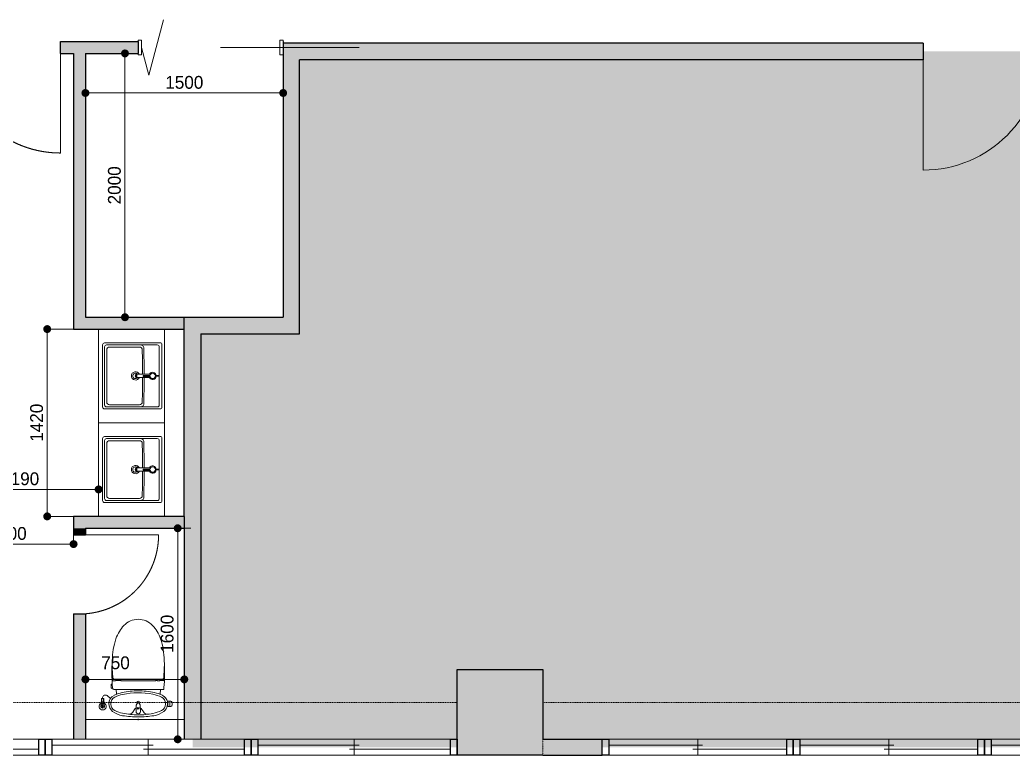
# Model space of a CAD drawing. Header units: millimetres. Extents: x -376000 to 292178, y -193032 to 188048.
# Drawn here: x -198564 to -191029, y 32831 to 38405 of the extents above; entities that cross this region are included whole.
import ezdxf

# ---------------------------------------------------------------- set-up
doc = ezdxf.new("R2010")
doc.units = ezdxf.units.MM
doc.header["$PDMODE"] = 1
doc.header["$PDSIZE"] = -2
doc.linetypes.add('ラインタイプ-1', pattern=[2.116531, 1.058062, -1.058469])
doc.linetypes.add('ラインタイプ-28', pattern=[1.058161, 0.705383, -0.352778])
for name, color, linetype, lineweight in [('01_基準-寸法', 7, 'Continuous', 5), ('_塗（エリア） (2D)', 7, 'Continuous', 5), ('_塗（壁） (2D)', 7, 'Continuous', 5), ('_平面図(既存部) (2D)', 7, 'Continuous', 5), ('_平面図（新設） (2D)', 7, 'Continuous', 5), ('_文字・記号 (2D)', 7, 'Continuous', 5), ('_梁 (2D)', 7, 'Continuous', 5)]:
    doc.layers.add(name, color=color, linetype=linetype, lineweight=lineweight)
for name, color, linetype, lineweight, true_color in [('02_0.25', 1, 'Continuous', 25, 0xff0000), ('03_0.15', 7, 'Continuous', 15, 0x990099), ('04_0.10', 7, 'Continuous', 9, 0x0099ff), ('05_0.05点線', 9, 'ラインタイプ-28', 5, 0x808080), ('08_ハッチ・色', 7, 'Continuous', 5, 0x888888)]:
    doc.layers.add(name, color=color, linetype=linetype, lineweight=lineweight, true_color=true_color)
doc.styles.add('Hiragino Kaku Gothic Pro W3', font='', dxfattribs={"bigfont": 'Hiragino Kaku Gothic Pro W3'})
doc.styles.add('Hiragino Sans W3', font='', dxfattribs={"bigfont": 'Hiragino Sans W3'})
doc.styles.get('Hiragino Kaku Gothic Pro W3').set_extended_font_data('Hiragino Kaku Gothic Pro W3')
doc.styles.get('Hiragino Sans W3').set_extended_font_data('Hiragino Sans W3')
doc.dimstyles.new('RGT', dxfattribs={"dimtxt": 161.781684, "dimasz": 0.999939, "dimexe": 0, "dimexo": 1, "dimgap": 0.5, "dimtad": 1, "dimdsep": 46, "dimtxsty": 'Hiragino Sans W3', "dimblk": 'DOT', "dimblk1": 'DOT', "dimblk2": 'DOT', "dimcen": 0, "dimazin": 0, "dimtfac": 1, "dimtix": 1, "dimtmove": 0, "dimatfit": 0, "dimldrblk": 'VW_FILLEDARROW', "dimfxl": 1, "dimfrac": 2, "dimtolj": 1, "dimarcsym": 0})

# ---------------------------------------------------------------- blocks, each defined once
blk = doc.blocks.new('塗（エリア） (2D)')
at = {"layer": '08_ハッチ・色', "linetype": 'Continuous', "lineweight": 0, "true_color": 0x74ff63, "transparency": 33554559}
blk.add_hatch(color=91, dxfattribs=at).paths.add_polyline_path([(-197254.2, 36088), (-196504.2, 36088), (-196504.2, 38165.5), (-180356.7, 38165.5), (-180356.7, 32890.5), (-197254.2, 32890.5)])
blk = doc.blocks.new('塗（壁） (2D)')
at = {"layer": '02_0.25', "linetype": 'Continuous', "lineweight": 0, "true_color": 0xaaaaaa}
blk.add_hatch(color=253, dxfattribs=at).paths.add_polyline_path([(-194596.7, 32830.7), (-194596.7, 32950.5), (-194146.7, 32950.5), (-194146.7, 32830.7)])
blk.add_hatch(color=253, dxfattribs=at).paths.add_polyline_path([(-194596.7, 32830.7), (-194596.7, 32950.5), (-194146.7, 32950.5), (-194146.7, 32830.7)])
at = {"layer": '08_ハッチ・色', "linetype": 'Continuous', "lineweight": 0}
for points in [[(-191711.7, 38228), (-191711.7, 38103), (-196566.7, 38103), (-196566.7, 38228)], [(-196566.7, 38103), (-196441.7, 38103), (-196441.7, 36025.5), (-196566.7, 36025.5)], [(-197316.7, 36025.5), (-197316.7, 36150.5), (-196441.7, 36150.5), (-196441.7, 36025.5)], [(-197316.7, 36025.5), (-197191.7, 36025.5), (-197191.7, 32950.5), (-197316.7, 32950.5)]]:
    blk.add_hatch(color=120, dxfattribs=at).paths.add_polyline_path(points)
at = {"layer": '08_ハッチ・色', "color": 141}
for points in [[(-197666.7, 38240.5), (-197666.7, 38150.5), (-198256.7, 38240.5), (-198256.7, 38150.5)], [(-198156.7, 36060.5), (-198066.7, 36060.5), (-198156.7, 38150.5), (-198066.7, 38150.5)], [(-198066.7, 36150.5), (-198066.7, 36060.5), (-197316.7, 36150.5), (-197316.7, 36060.5)], [(-198156.7, 34550.5), (-198156.7, 34640.5), (-197316.8, 34550.5), (-197316.8, 34640.5)], [(-198156.7, 34500.5), (-198156.7, 34550.5), (-198066.7, 34500.5), (-198066.7, 34550.5)], [(-198066.7, 33902.2), (-198066.7, 33482), (-198156.7, 33900.5), (-198156.7, 33482)], [(-198066.7, 32950.5), (-198156.7, 32950.5), (-198066.7, 33900.5), (-198156.7, 33900.5)]]:
    blk.add_solid(points, dxfattribs=at)
at = {"layer": '08_ハッチ・色', "color": 253, "true_color": 0xaaaaaa}
blk.add_solid([(-195246.7, 32830.5), (-194596.7, 32830.5), (-195246.7, 33480.5), (-194596.7, 33480.5)], dxfattribs=at)
blk.add_solid([(-195246.7, 32830.5), (-194596.7, 32830.5), (-195246.7, 33480.5), (-194596.7, 33480.5)], dxfattribs=at)
blk = doc.blocks.new('グループ-186')
at = {"layer": '02_0.25', "flags": 128}
for points in [[(-191196.7, 32830.5), (-191246.7, 32830.5), (-191246.7, 32950.5), (-191196.7, 32950.5)], [(-189796.7, 32830.5), (-189846.7, 32830.5), (-189846.7, 32950.5), (-189796.7, 32950.5)]]:
    blk.add_lwpolyline(points, close=True, dxfattribs=at)
at = {"layer": '03_0.15'}
for p, q in [((-190521.7, 32950.5), (-190521.7, 32830.5)), ((-190484.6, 32905.5), (-191196.7, 32905.5)), ((-189846.7, 32875.5), (-190558.7, 32875.5))]:
    blk.add_line(p, q, dxfattribs=at)
at = {"layer": '04_0.10'}
for p, q in [((-189846.7, 32950.5), (-191196.7, 32950.5)), ((-189846.7, 32830.5), (-191196.7, 32830.5))]:
    blk.add_line(p, q, dxfattribs=at)
blk = doc.blocks.new('グループ-187')
at = {"layer": '02_0.25', "flags": 128}
for points in [[(-192646.7, 32830.5), (-192696.7, 32830.5), (-192696.7, 32950.5), (-192646.7, 32950.5)], [(-191246.7, 32830.5), (-191296.7, 32830.5), (-191296.7, 32950.5), (-191246.7, 32950.5)]]:
    blk.add_lwpolyline(points, close=True, dxfattribs=at)
at = {"layer": '03_0.15'}
for p, q in [((-191971.7, 32950.5), (-191971.7, 32830.5)), ((-191934.6, 32905.5), (-192646.7, 32905.5)), ((-191296.7, 32875.5), (-192008.7, 32875.5))]:
    blk.add_line(p, q, dxfattribs=at)
at = {"layer": '04_0.10'}
for p, q in [((-191296.7, 32950.5), (-192646.7, 32950.5)), ((-191296.7, 32830.5), (-192646.7, 32830.5))]:
    blk.add_line(p, q, dxfattribs=at)
blk = doc.blocks.new('グループ-188')
at = {"layer": '02_0.25', "flags": 128}
for points in [[(-194096.7, 32830.5), (-194146.7, 32830.5), (-194146.7, 32950.5), (-194096.7, 32950.5)], [(-192696.7, 32830.5), (-192746.7, 32830.5), (-192746.7, 32950.5), (-192696.7, 32950.5)]]:
    blk.add_lwpolyline(points, close=True, dxfattribs=at)
at = {"layer": '03_0.15'}
for p, q in [((-193421.7, 32950.5), (-193421.7, 32830.5)), ((-193384.6, 32905.5), (-194096.7, 32905.5)), ((-192746.7, 32875.5), (-193458.7, 32875.5))]:
    blk.add_line(p, q, dxfattribs=at)
at = {"layer": '04_0.10'}
for p, q in [((-192746.7, 32950.5), (-194096.7, 32950.5)), ((-192746.7, 32830.5), (-194096.7, 32830.5))]:
    blk.add_line(p, q, dxfattribs=at)
blk = doc.blocks.new('グループ-194')
at = {"layer": '02_0.25', "flags": 128}
for points in [[(-196758.8, 32830.5), (-196808.8, 32830.5), (-196808.8, 32950.5), (-196758.8, 32950.5)], [(-195246.3, 32830.5), (-195296.3, 32830.5), (-195296.3, 32950.5), (-195246.3, 32950.5)]]:
    blk.add_lwpolyline(points, close=True, dxfattribs=at)
at = {"layer": '03_0.15'}
for p, q in [((-196027.5, 32950.5), (-196027.5, 32830.5)), ((-195990.5, 32905.5), (-196758.8, 32905.5)), ((-195296.3, 32875.5), (-196064.6, 32875.5))]:
    blk.add_line(p, q, dxfattribs=at)
at = {"layer": '04_0.10'}
for p, q in [((-195296.3, 32950.5), (-196758.8, 32950.5)), ((-195296.3, 32830.5), (-196758.8, 32830.5))]:
    blk.add_line(p, q, dxfattribs=at)
blk = doc.blocks.new('グループ-197')
at = {"layer": '02_0.25', "flags": 128}
for points in [[(-199883.9, 32830.5), (-199933.9, 32830.5), (-199933.9, 32950.5), (-199883.9, 32950.5)], [(-198371.4, 32830.5), (-198421.4, 32830.5), (-198421.4, 32950.5), (-198371.4, 32950.5)]]:
    blk.add_lwpolyline(points, close=True, dxfattribs=at)
at = {"layer": '03_0.15'}
for p, q in [((-199152.7, 32950.5), (-199152.7, 32830.5)), ((-199115.6, 32905.5), (-199883.9, 32905.5)), ((-198421.4, 32875.5), (-199189.7, 32875.5))]:
    blk.add_line(p, q, dxfattribs=at)
at = {"layer": '04_0.10'}
for p, q in [((-198421.4, 32950.5), (-199883.9, 32950.5)), ((-198421.4, 32830.5), (-199883.9, 32830.5))]:
    blk.add_line(p, q, dxfattribs=at)
blk = doc.blocks.new('グループ-198')
at = {"layer": '02_0.25', "flags": 128}
for points in [[(-198321.4, 32830.5), (-198371.4, 32830.5), (-198371.4, 32950.5), (-198321.4, 32950.5)], [(-196808.9, 32830.5), (-196858.9, 32830.5), (-196858.9, 32950.5), (-196808.9, 32950.5)]]:
    blk.add_lwpolyline(points, close=True, dxfattribs=at)
at = {"layer": '03_0.15'}
for p, q in [((-197590.2, 32950.5), (-197590.2, 32830.5)), ((-197553.1, 32905.5), (-198321.4, 32905.5)), ((-196858.9, 32875.5), (-197627.2, 32875.5))]:
    blk.add_line(p, q, dxfattribs=at)
at = {"layer": '04_0.10'}
for p, q in [((-196858.9, 32950.5), (-198321.4, 32950.5)), ((-196858.9, 32830.5), (-198321.4, 32830.5))]:
    blk.add_line(p, q, dxfattribs=at)
blk = doc.blocks.new('平面図(既存部) (2D)')
at = {"layer": '02_0.25'}
for p, q in [((-195246.286, 32830.527), (-195246.673, 33480.527)), ((-195246.673, 33480.527), (-194596.673, 33480.527)), ((-195246.286, 32830.527), (-195246.673, 33480.527)), ((-195246.673, 33480.527), (-194596.673, 33480.527)), ((-194596.673, 33480.527), (-194596.673, 32950.527)), ((-194596.673, 33480.527), (-194596.673, 32950.527)), ((-194596.673, 32950.527), (-194146.673, 32950.527)), ((-194596.673, 32950.527), (-194146.673, 32950.527)), ((-194146.673, 32830.527), (-194146.673, 32950.527)), ((-194146.673, 32830.527), (-194146.673, 32950.527)), ((-194596.48, 32830.527), (-195246.48, 32830.527)), ((-194596.48, 32830.527), (-195246.48, 32830.527)), ((-194596.673, 32830.527), (-194146.673, 32830.527)), ((-194596.673, 32830.527), (-194146.673, 32830.527))]:
    blk.add_line(p, q, dxfattribs=at)
at = {"layer": '02_0.25', "color": 7}
for name in ['グループ-197', 'グループ-198', 'グループ-194', 'グループ-188', 'グループ-187', 'グループ-186']:
    blk.add_blockref(name, (0, 0), dxfattribs=at)
blk = doc.blocks.new('グループ-802')
at = {"layer": '04_0.10'}
blk.add_line((-191711.7, 37265.5), (-191711.7, 38165.5), dxfattribs=at)
blk.add_arc((-191711.7, 38165.5), 900, 270, 0, dxfattribs=at)
blk = doc.blocks.new('グループ-805')
at = {"layer": '04_0.10'}
blk.add_line((-198256.7, 37395.5), (-198256.7, 38195.5), dxfattribs=at)
blk.add_open_spline([(-198256.7, 37395.5), (-198296, 37395.5), (-198335.1, 37399.4), (-198374.2, 37403.2), (-198412.7, 37410.9), (-198451.3, 37418.6), (-198488.9, 37430), (-198526.5, 37441.4), (-198562.8, 37456.4), (-198599.1, 37471.5), (-198633.8, 37490), (-198668.4, 37508.5), (-198701.1, 37530.4), (-198733.8, 37552.2), (-198764.2, 37577.1), (-198794.6, 37602.1), (-198822.4, 37629.8), (-198850.1, 37657.6), (-198875.1, 37688), (-198900, 37718.4), (-198921.8, 37751.1), (-198943.7, 37783.8), (-198962.2, 37818.4), (-198980.7, 37853.1), (-198995.8, 37889.4), (-199010.8, 37925.7), (-199022.2, 37963.3), (-199033.6, 38000.9), (-199041.3, 38039.5), (-199049, 38078), (-199052.8, 38117.1), (-199056.7, 38156.2), (-199056.7, 38195.5)], degree=2, knots=[0, 0, 0, 0.0625, 0.0625, 0.125, 0.125, 0.1875, 0.1875, 0.25, 0.25, 0.3125, 0.3125, 0.375, 0.375, 0.4375, 0.4375, 0.5, 0.5, 0.5625, 0.5625, 0.625, 0.625, 0.6875, 0.6875, 0.75, 0.75, 0.8125, 0.8125, 0.875, 0.875, 0.9375, 0.9375, 1, 1, 1], dxfattribs=at)
blk = doc.blocks.new('グループ-812')
at = {"layer": '04_0.10'}
for p, q in [((-197936.7, 35230.5), (-197936.7, 34760.5)), ((-197921.7, 35245.5), (-197494.7, 35245.5)), ((-197921.7, 35245.5), (-197494.7, 35245.5)), ((-197921.5, 35215.4), (-197921.5, 34775.7)), ((-197906.5, 35230.4), (-197639.1, 35230.4)), ((-197905, 35193.9), (-197905, 34797.2)), ((-197885, 35213.9), (-197655.6, 35213.9)), ((-197639.1, 35230.4), (-197521.7, 35230.4)), ((-197506.7, 34995.5), (-197506.7, 35215.4)), ((-197486.7, 35237.5), (-197486.7, 34753.5)), ((-197572.9, 35008), (-197684.8, 35008)), ((-197684.8, 34983), (-197572.9, 34983)), ((-197576.8, 34999.5), (-197628.5, 34999.5)), ((-197628.5, 34991.5), (-197576.8, 34991.5)), ((-197512.5, 34998.5), (-197536.4, 34998.5)), ((-197536.4, 34992.5), (-197512.5, 34992.5)), ((-197512.5, 34998.5), (-197512.5, 34992.5)), ((-197506.7, 34995.5), (-197506.7, 34775.7)), ((-197921.7, 34745.5), (-197494.7, 34745.5)), ((-197906.5, 34760.7), (-197639.1, 34760.7)), ((-197885, 34777.2), (-197655.6, 34777.2)), ((-197639.1, 34760.7), (-197521.7, 34760.7))]:
    blk.add_line(p, q, dxfattribs=at)
for centre, radius, start, end in [((-197921.7, 35230.5), 15, 90, 180), ((-197906.5, 35215.4), 15, 90, 180), ((-197885, 35193.9), 20, 90, 180), ((-197655.6, 35193.9), 20, 1.14015, 90), ((-197639, 35210.9), 15, 1.23577, 90.35273), ((-207621.7, 34995.5), 9988, 0.07171, 1.14015), ((-207621.7, 34995.5), 10000, 0.07162, 1.23577), ((-197521.7, 35215.4), 15, 0, 90), ((-197494.7, 35237.5), 8, 0, 90), ((-197686.7, 34995.5), 31.5, 23.37987, 180), ((-197686.7, 34995.5), 31.5, 180, 336.62013), ((-197686.7, 34995.5), 20.5, 37.57187, 180), ((-197686.7, 34995.5), 20.5, 180, 322.42813), ((-197663.4, 34995.5), 24.8, 149.71071, 210.28929), ((-197706.2, 34995.5), 24.8, 329.71071, 30.28929), ((-197700.4, 34995.5), 24.8, 329.71071, 30.28929), ((-207621.7, 34995.5), 9988, 358.85985, 359.92829), ((-197588.7, 34995.5), 40, 174.26083, 185.73917), ((-207621.7, 34995.5), 10000, 358.76423, 359.92838), ((-197556.7, 34995.5), 27.5, 6.26291, 152.96431), ((-197556.7, 34995.5), 27.5, 207.03569, 353.73709), ((-197556.7, 34995.5), 20.5, 90, 270), ((-197556.7, 34995.5), 20.5, 270, 90), ((-197921.7, 34760.5), 15, 180, 270), ((-197906.5, 34775.7), 15, 180, 270), ((-197885, 34797.2), 20, 180, 270), ((-197655.6, 34797.2), 20, 270, 358.85985), ((-197639, 34780.2), 15, 269.64727, 358.76423), ((-197521.7, 34775.7), 15, 270, 0), ((-197494.7, 34753.5), 8, 270, 0)]:
    blk.add_arc(centre, radius, start, end, dxfattribs=at)
blk = doc.blocks.new('グループ-813')
at = {"layer": '04_0.10', "flags": 128}
blk.add_lwpolyline([(-197966.7, 35350.5), (-197466.7, 35350.5), (-197466.7, 34640.5), (-197966.7, 34640.5)], close=True, dxfattribs=at)
at = {"layer": '04_0.10'}
blk.add_blockref('グループ-812', (0, 0), dxfattribs=at)
blk = doc.blocks.new('グループ-817')
at = {"layer": '04_0.10'}
for p, q in [((-197865.2, 33504.6), (-197865.1, 33512)), ((-197865.2, 33503.6), (-197865.2, 33504.6)), ((-197865.1, 33500.1), (-197865.2, 33503.6)), ((-197865.2, 33495.7), (-197865.1, 33499.2)), ((-197865.1, 33499.2), (-197865.1, 33500.1)), ((-197865, 33514.6), (-197864.2, 33529.6)), ((-197860, 33417), (-197863.7, 33488.9)), ((-197468.6, 33488.9), (-197472.3, 33417)), ((-197468.1, 33529.6), (-197467.3, 33514.6)), ((-197467.2, 33512.3), (-197467.1, 33504.6)), ((-197467.1, 33498.9), (-197467.2, 33485.9)), ((-197467.1, 33504.6), (-197467.1, 33503.6)), ((-197467.1, 33503.6), (-197467.1, 33500.1)), ((-197467.1, 33500.1), (-197467.1, 33498.9)), ((-197865.6, 33418.3), (-197866.1, 33437.8)), ((-197862.1, 33417.5), (-197862.7, 33425.8)), ((-197861.9, 33412.8), (-197862.1, 33417.5)), ((-197860.8, 33399.2), (-197861.9, 33412.8)), ((-197858.2, 33393), (-197839.1, 33393)), ((-197850, 33407.6), (-197482.3, 33407.6)), ((-197838.6, 33394.8), (-197838.6, 33393.5)), ((-197832.2, 33395.4), (-197838.1, 33395.3)), ((-197831.2, 33403.9), (-197831.2, 33407.6)), ((-197831.2, 33400), (-197831.2, 33403.9)), ((-197831.2, 33400), (-197831.2, 33399)), ((-197831.2, 33399), (-197831.2, 33398.1)), ((-197831.2, 33398.1), (-197831.2, 33396.9)), ((-197830.1, 33396.1), (-197830.1, 33407.6)), ((-197829.1, 33395.1), (-197807.6, 33395.1)), ((-197807.1, 33400), (-197800.6, 33400)), ((-197807.1, 33395.6), (-197807.1, 33400)), ((-197806.1, 33397.2), (-197806.1, 33400)), ((-197799.1, 33396.7), (-197805.6, 33396.7)), ((-197800.1, 33400.5), (-197800.1, 33407.6)), ((-197798.6, 33407.6), (-197798.6, 33395)), ((-197796.6, 33393), (-197666.1, 33393)), ((-197666.1, 33393), (-197534.1, 33393)), ((-197532.1, 33395), (-197532.1, 33407.6)), ((-197531.3, 33400.4), (-197531.6, 33400.6)), ((-197531.3, 33400.4), (-197531.3, 33399.6)), ((-197525.6, 33400.4), (-197531.1, 33400.5)), ((-197525.6, 33396.9), (-197531.1, 33396.8)), ((-197530.6, 33402), (-197530.6, 33407.6)), ((-197530.6, 33402), (-197523.6, 33402)), ((-197525.1, 33397.4), (-197525.1, 33399.9)), ((-197523.6, 33402), (-197523.6, 33394.6)), ((-197523.6, 33394.6), (-197503.1, 33394.6)), ((-197502.1, 33395.6), (-197502.1, 33407.6)), ((-197501, 33407.6), (-197501.1, 33398.1)), ((-197501.1, 33397.2), (-197501.1, 33398.1)), ((-197474.3, 33396.2), (-197500.1, 33396.2)), ((-197475.1, 33395.5), (-197475.1, 33396.2)), ((-197473.9, 33395), (-197474.6, 33395)), ((-197471.2, 33404.7), (-197471.6, 33400.1)), ((-197469.7, 33421.3), (-197471, 33405)), ((-197469.6, 33424.8), (-197469.7, 33421.5)), ((-197466.1, 33437.8), (-197466.6, 33418.3)), ((-197871.1, 33367.7), (-197871.1, 33339.2)), ((-197869.6, 33337.3), (-197869.6, 33337.8)), ((-197869.6, 33334.6), (-197869.6, 33337.3)), ((-197869.1, 33334.6), (-197869.6, 33334.6)), ((-197868.6, 33369.3), (-197869.1, 33369.3)), ((-197869.1, 33337.7), (-197868.4, 33337.7)), ((-197869.1, 33335.9), (-197869.1, 33334.6)), ((-197868.1, 33369.4), (-197868.1, 33368.9)), ((-197862.9, 33369.7), (-197867.8, 33369.7)), ((-197866.6, 33337.7), (-197867.8, 33337.7)), ((-197867.1, 33334.6), (-197867.1, 33335.9)), ((-197866.6, 33334.6), (-197867.1, 33334.6)), ((-197866.6, 33337.7), (-197866.6, 33337.2)), ((-197866.6, 33337.2), (-197866.6, 33334.6)), ((-197866.6, 33337.2), (-197860.7, 33337.2)), ((-197862.9, 33369.7), (-197863, 33371.4)), ((-197860.8, 33337.8), (-197862.9, 33369.7)), ((-197666.1, 33328.5), (-197850.8, 33328.5)), ((-197831.8, 33295.9), (-197834.2, 33328.5)), ((-197527, 33328.5), (-197666.1, 33328.5)), ((-197488.2, 33328.5), (-197527, 33328.5)), ((-197498.1, 33328.5), (-197500.5, 33295.9)), ((-197481.5, 33328.5), (-197488.2, 33328.5)), ((-197478.7, 33328.5), (-197481.5, 33328.5)), ((-197473.6, 33328.5), (-197478.7, 33328.5)), ((-197473.1, 33332.4), (-197473.1, 33329)), ((-197468.9, 33371.4), (-197471.1, 33337.8)), ((-197947.6, 33222.3), (-197947.6, 33232.7)), ((-197947.2, 33233.5), (-197942.7, 33233.5)), ((-197945.1, 33260.5), (-197927.1, 33260.5)), ((-197945.1, 33256.3), (-197945.1, 33260.5)), ((-197943.4, 33252), (-197943.4, 33254.5)), ((-197943.4, 33244), (-197943.4, 33246.5)), ((-197943.4, 33235.5), (-197943.4, 33239)), ((-197942.7, 33233.5), (-197929.5, 33233.5)), ((-197942.2, 33234.5), (-197930, 33234.5)), ((-197936.1, 33266.3), (-197936.1, 33260.5)), ((-197929.5, 33233.5), (-197925.1, 33233.5)), ((-197928.9, 33252), (-197928.9, 33254.5)), ((-197928.9, 33244), (-197928.9, 33246.5)), ((-197928.9, 33235.5), (-197928.9, 33239)), ((-197927.1, 33256.3), (-197927.1, 33260.5)), ((-197924.6, 33222.3), (-197924.6, 33232.7)), ((-197877.5, 33258.9), (-197902.9, 33281.3)), ((-197445.3, 33236), (-197441.6, 33236)), ((-197441.6, 33238.5), (-197441.6, 33236)), ((-197441.6, 33236), (-197441.6, 33203)), ((-197441.1, 33239), (-197426.9, 33239)), ((-197426.6, 33238.5), (-197426.6, 33200.5)), ((-197418.5, 33238.9), (-197426.1, 33239)), ((-197949.1, 33205.7), (-197949.1, 33195.3)), ((-197947.2, 33221.5), (-197925.1, 33221.5)), ((-197938.1, 33214.4), (-197947.1, 33209.2)), ((-197947.1, 33191.9), (-197938.1, 33186.7)), ((-197946.6, 33215.6), (-197946.6, 33221.5)), ((-197946.1, 33200.5), (-197926.1, 33200.5)), ((-197936.1, 33190.5), (-197936.1, 33210.5)), ((-197925.2, 33209.2), (-197934.1, 33214.4)), ((-197934.1, 33186.7), (-197925.1, 33191.9)), ((-197925.7, 33215.7), (-197925.7, 33221.5)), ((-197923.1, 33195.3), (-197923.1, 33205.7)), ((-197873.6, 33218), (-197873.6, 33221)), ((-197707.8, 33155), (-197708.8, 33153.7)), ((-197694.5, 33177.4), (-197707.8, 33155)), ((-197681.1, 33206.5), (-197683.1, 33161.3)), ((-197673.2, 33192.6), (-197659.1, 33178.5)), ((-197673.2, 33178.5), (-197659.1, 33192.6)), ((-197651.2, 33206.5), (-197649.1, 33161.3)), ((-197637.8, 33177.4), (-197624.4, 33155)), ((-197624.4, 33155), (-197623.4, 33153.7)), ((-197458.6, 33221), (-197458.6, 33218)), ((-197445.8, 33203), (-197441.6, 33203)), ((-197441.6, 33203), (-197441.6, 33200.5)), ((-197441.1, 33200), (-197426.9, 33200)), ((-197418.5, 33200.2), (-197426.1, 33200))]:
    blk.add_line(p, q, dxfattribs=at)
for centre, radius in [((-197936.1, 33200.5), 5.15), ((-197666.1, 33100.5), 2)]:
    blk.add_circle(centre, radius, dxfattribs=at)
for centre, radius, start, end in [((-197653.4, 33694.9), 169, 115.23876, 135.87271), ((-197666.1, 33716.6), 144, 90, 114.34065), ((-197666.1, 33716.6), 144, 65.65935, 90), ((-197678.8, 33694.9), 169, 44.12729, 64.76124), ((-197545.6, 33611.1), 306.9, 149.29022, 160.70392), ((-197611.6, 33650.4), 230, 135.17654, 149.31596), ((-197720.7, 33650.4), 230, 30.68404, 44.82346), ((-197786.7, 33611.1), 306.9, 19.29608, 30.70978), ((-197398.3, 33559.5), 462.9, 160.70143, 170.91821), ((-197934, 33559.5), 462.9, 9.08179, 19.29857), ((-197197.1, 33525), 667, 170.71997, 178.06168), ((-198135.1, 33525), 667, 1.93832, 9.28003), ((-197027.2, 33518.9), 837, 178.03797, 179.2691), ((-198305, 33518.9), 837, 0.7309, 1.96203), ((-196657.5, 33463), 1208.9, 178.36981, 181.19702), ((-197863.4, 33497.4), 2.5, 134.03488, 178.82255), ((-196821.2, 33495.7), 1044, 180, 182.4348), ((-197791.5, 33511), 73.6, 177.23352, 179.2012), ((-197027.2, 33518.9), 837, 179.2691, 182.05703), ((-198305, 33518.9), 837, 357.94297, 0.7309), ((-198438.1, 33492.9), 970.9, 357.55003, 359.58695), ((-197540.8, 33511), 73.6, 0.98004, 2.76648), ((-197469.3, 33496.8), 3.01, 10.95017, 43.3463), ((-198674.8, 33463), 1208.9, 358.80298, 1.63019), ((-196321.9, 33481.6), 1545, 182.34798, 184.09067), ((-196784.8, 33500.4), 1080.5, 182.6011, 183.96124), ((-197776.2, 33407), 84.9, 185.2237, 188.31128), ((-197858.2, 33395), 2, 188.31128, 270), ((-197850, 33417.6), 10, 183.24599, 270), ((-197839.1, 33393.5), 0.5, 270, 0), ((-197838.1, 33394.8), 0.5, 90.28276, 180), ((-197832.2, 33396.4), 1, 270.28392, 359.50065), ((-197829.1, 33396.1), 1, 180, 270), ((-197807.6, 33395.6), 0.5, 270, 0), ((-197805.6, 33397.2), 0.5, 180, 270.15245), ((-197800.6, 33400.5), 0.5, 270, 0), ((-197799.1, 33396.2), 0.5, 359.96352, 90), ((-197796.6, 33395), 2, 180.02758, 269.98988), ((-197534.1, 33395), 2, 270.01012, 359.97242), ((-197474.6, 33398), 57.5, 176.49367, 182.19002), ((-197531.6, 33398.8), 0.501, 116.45433, 167.56721), ((-197531.1, 33395.8), 0.999, 90.91181, 180.02434), ((-197531.2, 33401.4), 0.884, 172.99888, 208.10141), ((-197531, 33401.5), 1, 180.04162, 265.76025), ((-197531.1, 33401.5), 0.987, 211.27108, 235.72489), ((-197527.9, 33391.3), 8.93, 112.688, 116.23631), ((-197531.4, 33399.7), 0.194, 292.15343, 314.04876), ((-197531.4, 33400.4), 0.088, 11.09616, 59.83882), ((-197531.3, 33399.6), 0.0296, 316.93641, 356.165), ((-197525.6, 33399.9), 0.5, 0, 89.00002), ((-197525.6, 33397.4), 0.5, 270.99993, 0), ((-197503.1, 33395.6), 1, 270, 0), ((-197500.1, 33397.2), 1, 180.49998, 270), ((-197482.3, 33417.6), 10, 270, 356.75401), ((-197474.6, 33395.5), 0.5, 180, 270), ((-197473.9, 33397), 2, 270, 352.43488), ((-197551.9, 33407.3), 80.6, 352.43488, 354.87283), ((-197471.5, 33405), 0.504, 313.87527, 356.81103), ((-197477, 33421.8), 7.35, 355.91715, 357.77238), ((-197442, 33423.9), 27.6, 176.11672, 178.09734), ((-198546.3, 33500.3), 1079.3, 356.03802, 357.39963), ((-199010.1, 33468.3), 1544.3, 356.40281, 358.1455), ((-197869.1, 33367.7), 2, 118.07251, 180.00001), ((-197869.1, 33339.2), 2, 180.00875, 255.5099), ((-197869.9, 33369.2), 0.3, 2.14969, 118.07255), ((-197869.1, 33364.2), 5.05, 90.52572, 96.21758), ((-197869.1, 33339.7), 1.94, 255.0683, 269.99789), ((-197868.1, 33335.9), 1, 0, 180), ((-197868.6, 33368.6), 0.64, 57.38838, 92.90614), ((-197868.4, 33338), 0.306, 271.10148, 0.72363), ((-197868.5, 33368.9), 0.32, 0.26077, 51.94223), ((-197867.8, 33369.4), 0.3, 90, 180), ((-197867.8, 33338), 0.306, 179.31596, 268.85903), ((-197850.8, 33338.5), 10, 183.89243, 187.20561), ((-197850.8, 33338.5), 10, 187.20561, 270), ((-197730.3, 33041.6), 270, 102.35519, 116.20237), ((-197666.1, 32748.5), 570, 90, 102.35519), ((-197666.1, 32748.5), 570, 77.64481, 90), ((-197601.9, 33041.6), 270, 63.79763, 77.64481), ((-197473.6, 33329), 0.505, 277.19491, 327.52837), ((-197473.6, 33329), 0.504, 327.5541, 0.0111), ((-197481.1, 33338.5), 10, 322.48367, 356.10757), ((-197937.4, 33227.5), 11.5, 148.55102, 153.03761), ((-197943.4, 33256.3), 1.75, 180, 270), ((-197941.8, 33249.3), 3.16, 119.61675, 240.38325), ((-197942.2, 33241.5), 2.75, 114.76151, 245.23849), ((-197942.4, 33235.5), 1, 180, 270), ((-197916.1, 33266.3), 20, 48.65222, 180), ((-197929.9, 33235.5), 1, 270, 0), ((-197928.9, 33256.3), 1.75, 270, 0), ((-197930.4, 33249.3), 3.16, 299.61675, 60.38325), ((-197930, 33241.5), 2.75, 294.76151, 65.23849), ((-197934.9, 33227.5), 11.5, 26.96239, 31.44898), ((-197818.6, 33221), 70, 116.20237, 180), ((-197818.6, 33221), 55, 116.20237, 179.99999), ((-197730.3, 33041.6), 255, 102.35519, 116.20237), ((-197712.1, 33305.1), 120, 184.41503, 186.29386), ((-197666.1, 32748.5), 555, 78.49189, 102.35519), ((-197666.1, 33230.5), 10, 315.73286, 224.26714), ((-197601.9, 33041.6), 255, 63.79061, 79.43634), ((-197620.1, 33305.1), 120, 353.70614, 355.58497), ((-197513.6, 33221), 55, 0, 63.7651), ((-197513.6, 33221), 70, 12.37361, 63.79763), ((-197513.6, 33221), 70, 0, 12.37361), ((-197441.1, 33238.5), 0.5, 90, 180), ((-197426.9, 33238.7), 0.3, 0, 90), ((-197426.1, 33238.5), 0.5, 89, 180), ((-197418.7, 33230.9), 8, 27.29587, 89), ((-197440.7, 33219.5), 32.8, 332.70413, 27.29587), ((-197936.1, 33200.5), 27.5, 114.71959, 65.28041), ((-197936.1, 33200.5), 14, 141.78802, 158.21341), ((-197936.1, 33200.5), 14, 201.78708, 218.21336), ((-197937.4, 33227.5), 11.5, 206.96239, 211.44898), ((-197991.6, 33215.6), 45, 351.79788, 0), ((-197936.1, 33200.5), 14, 81.78673, 98.21327), ((-197936.1, 33200.5), 14, 261.78641, 278.21194), ((-197880.7, 33215.6), 45, 179.88821, 188.20193), ((-197934.9, 33227.5), 11.5, 328.55102, 333.03761), ((-197936.1, 33200.5), 14, 21.78645, 38.21304), ((-197936.1, 33200.5), 14, 321.78653, 338.21303), ((-197813.6, 33221), 75, 180, 231.50853), ((-197818.6, 33218), 55, 180.00001, 243.79763), ((-197760.7, 33287.6), 160, 231.50853, 261.50017), ((-197730.3, 33397.5), 255, 243.79763, 257.64481), ((-197666.1, 33160.5), 33, 118.45706, 149), ((-197666.1, 33160.5), 17, 177.44947, 2.55053), ((-197652.9, 33205.2), 28.2, 164.83085, 177.47709), ((-197656.8, 33206.3), 24.2, 150.89096, 164.94028), ((-197661.6, 33209.1), 18.6, 134.3037, 151.01282), ((-197665, 33212.5), 13.8, 113.94477, 134.35992), ((-197666.1, 33214.9), 11.1, 90.18565, 113.76448), ((-197666.2, 33214.9), 11.1, 66.23553, 89.81435), ((-197667.3, 33212.5), 13.8, 45.64008, 66.05523), ((-197670.6, 33209.1), 18.6, 28.98718, 45.6963), ((-197675.4, 33206.3), 24.2, 15.05972, 29.10904), ((-197679.4, 33205.2), 28.2, 2.52291, 15.16915), ((-197666.1, 33160.5), 33, 31, 61.54294), ((-197601.9, 33397.5), 255, 280.56366, 296.19535), ((-197571.5, 33287.6), 160, 278.49983, 308.49147), ((-197513.6, 33218), 55, 296.16984, 0), ((-197518.6, 33221), 75, 308.49147, 346.11345), ((-197518.6, 33221), 75, 346.11345, 0), ((-197441.1, 33200.5), 0.5, 180, 270), ((-197426.9, 33200.3), 0.3, 270, 0), ((-197426.1, 33200.5), 0.5, 180, 271), ((-197418.7, 33208.2), 8, 271, 332.70413), ((-197666.1, 33690.5), 555, 257.64481, 270), ((-197666.1, 33920.5), 800, 261.50017, 270), ((-197732.8, 33171.8), 30, 262.67945, 323), ((-197666.1, 33690.5), 555, 270, 281.50811), ((-197666.1, 33920.5), 800, 270, 278.49983), ((-197599.5, 33171.8), 30, 217, 277.32055)]:
    blk.add_arc(centre, radius, start, end, dxfattribs=at)
blk = doc.blocks.new('グループ-818')
at = {"layer": '04_0.10'}
blk.add_line((-198111.8, 34500.5), (-197511.8, 34500.5), dxfattribs=at)
blk.add_open_spline([(-197511.8, 34500.5), (-197511.8, 34471.1), (-197514.7, 34441.7), (-197517.6, 34412.4), (-197523.4, 34383.5), (-197529.1, 34354.6), (-197537.7, 34326.4), (-197546.2, 34298.2), (-197557.5, 34270.9), (-197568.8, 34243.7), (-197582.7, 34217.7), (-197596.6, 34191.7), (-197613, 34167.2), (-197629.3, 34142.7), (-197648, 34119.9), (-197666.7, 34097.1), (-197687.6, 34076.3), (-197708.4, 34055.4), (-197731.2, 34036.7), (-197754, 34018), (-197778.5, 34001.6), (-197803, 33985.3), (-197829, 33971.4), (-197855, 33957.5), (-197882.2, 33946.2), (-197909.5, 33934.9), (-197937.7, 33926.4), (-197965.9, 33917.8), (-197994.8, 33912.1), (-198023.7, 33906.3), (-198053, 33903.4), (-198082.4, 33900.5), (-198111.8, 33900.5)], degree=2, knots=[0, 0, 0, 0.0625, 0.0625, 0.125, 0.125, 0.1875, 0.1875, 0.25, 0.25, 0.3125, 0.3125, 0.375, 0.375, 0.4375, 0.4375, 0.5, 0.5, 0.5625, 0.5625, 0.625, 0.625, 0.6875, 0.6875, 0.75, 0.75, 0.8125, 0.8125, 0.875, 0.875, 0.9375, 0.9375, 1, 1, 1], dxfattribs=at)
blk = doc.blocks.new('グループ-819')
at = {"layer": '04_0.10'}
for p, q in [((-197921.7, 35955.5), (-197494.7, 35955.5)), ((-197921.7, 35955.5), (-197494.7, 35955.5)), ((-197486.7, 35947.5), (-197486.7, 35463.5)), ((-197936.7, 35940.5), (-197936.7, 35470.5)), ((-197921.5, 35925.4), (-197921.5, 35485.7)), ((-197906.5, 35940.4), (-197639.1, 35940.4)), ((-197905, 35903.9), (-197905, 35507.2)), ((-197885, 35923.9), (-197655.6, 35923.9)), ((-197639.1, 35940.4), (-197521.7, 35940.4)), ((-197506.7, 35705.5), (-197506.7, 35925.4)), ((-197572.9, 35718), (-197684.8, 35718)), ((-197684.8, 35693), (-197572.9, 35693)), ((-197576.8, 35709.5), (-197628.5, 35709.5)), ((-197628.5, 35701.5), (-197576.8, 35701.5)), ((-197512.5, 35708.5), (-197536.4, 35708.5)), ((-197536.4, 35702.5), (-197512.5, 35702.5)), ((-197512.5, 35708.5), (-197512.5, 35702.5)), ((-197506.7, 35705.5), (-197506.7, 35485.7)), ((-197921.7, 35455.5), (-197494.7, 35455.5)), ((-197906.5, 35470.7), (-197639.1, 35470.7)), ((-197885, 35487.2), (-197655.6, 35487.2)), ((-197639.1, 35470.7), (-197521.7, 35470.7))]:
    blk.add_line(p, q, dxfattribs=at)
for centre, radius, start, end in [((-197921.7, 35940.5), 15, 90, 180), ((-197494.7, 35947.5), 8, 0, 90), ((-197906.5, 35925.4), 15, 90, 180), ((-197885, 35903.9), 20, 90, 180), ((-197655.6, 35903.9), 20, 1.14015, 90), ((-197639, 35920.9), 15, 1.23577, 90.35273), ((-207621.7, 35705.5), 9988, 0.07171, 1.14015), ((-207621.7, 35705.5), 10000, 0.07162, 1.23577), ((-197521.7, 35925.4), 15, 0, 90), ((-197686.7, 35705.5), 31.5, 23.37987, 180), ((-197686.7, 35705.5), 20.5, 37.57187, 180), ((-197663.4, 35705.5), 24.8, 149.71071, 210.28929), ((-197706.2, 35705.5), 24.8, 329.71071, 30.28929), ((-197700.4, 35705.5), 24.8, 329.71071, 30.28929), ((-197556.7, 35705.5), 27.5, 6.26291, 152.96431), ((-197556.7, 35705.5), 20.5, 90, 270), ((-197556.7, 35705.5), 20.5, 270, 90), ((-197686.7, 35705.5), 31.5, 180, 336.62013), ((-197686.7, 35705.5), 20.5, 180, 322.42813), ((-207621.7, 35705.5), 9988, 358.85985, 359.92829), ((-197588.7, 35705.5), 40, 174.26083, 185.73917), ((-207621.7, 35705.5), 10000, 358.76423, 359.92838), ((-197556.7, 35705.5), 27.5, 207.03569, 353.73709), ((-197885, 35507.2), 20, 180, 270), ((-197655.6, 35507.2), 20, 270, 358.85985), ((-197639, 35490.2), 15, 269.64727, 358.76423), ((-197921.7, 35470.5), 15, 180, 270), ((-197906.5, 35485.7), 15, 180, 270), ((-197521.7, 35485.7), 15, 270, 0), ((-197494.7, 35463.5), 8, 270, 0)]:
    blk.add_arc(centre, radius, start, end, dxfattribs=at)
blk = doc.blocks.new('グループ-820')
at = {"layer": '04_0.10', "flags": 128}
blk.add_lwpolyline([(-197966.7, 36060.5), (-197466.7, 36060.5), (-197466.7, 35350.5), (-197966.7, 35350.5)], close=True, dxfattribs=at)
at = {"layer": '04_0.10'}
blk.add_blockref('グループ-819', (0, 0), dxfattribs=at)
blk = doc.blocks.new('平面図（新設） (2D)')
at = {"layer": '02_0.25'}
for p, q in [((-198256.673, 38150.527), (-198256.673, 38240.527)), ((-198256.673, 38240.527), (-197666.673, 38240.527)), ((-197666.673, 38240.527), (-197666.673, 38150.527)), ((-197666.673, 38240.527), (-197666.673, 38150.527)), ((-197666.673, 38240.527), (-197666.673, 38150.527)), ((-196566.673, 38240.527), (-196566.673, 36150.527)), ((-191711.673, 38228.026), (-196566.673, 38228.026)), ((-191711.673, 38228.026), (-191711.673, 38103.026)), ((-198256.673, 38150.527), (-198156.673, 38150.527)), ((-198156.673, 38150.527), (-198156.673, 36060.527)), ((-198066.673, 38150.527), (-197666.673, 38150.527)), ((-198066.673, 38150.527), (-198066.673, 36150.527)), ((-191713.113, 38103.026), (-196441.673, 38103.026)), ((-196441.673, 36025.527), (-196441.673, 38103.026)), ((-198066.673, 36150.527), (-196566.673, 36150.527)), ((-197316.673, 34640.527), (-197316.673, 36150.527)), ((-198156.673, 36060.527), (-197316.673, 36060.527)), ((-197191.673, 36025.527), (-197191.673, 32950.527)), ((-197191.673, 36025.527), (-196441.673, 36025.527)), ((-197316.787, 34640.527), (-198156.787, 34640.527)), ((-198156.673, 34640.527), (-198156.673, 34500.527)), ((-197316.673, 34640.527), (-197316.673, 32950.527)), ((-198066.787, 34550.527), (-197316.787, 34550.527)), ((-198066.787, 34550.527), (-198066.787, 34500.527)), ((-198156.901, 34500.527), (-198066.787, 34500.527)), ((-198156.673, 33900.527), (-198066.673, 33900.527)), ((-198156.445, 33902.614), (-198156.445, 32950.527)), ((-198066.673, 33900.527), (-198066.673, 32950.527))]:
    blk.add_line(p, q, dxfattribs=at)
at = {"layer": '04_0.10', "transparency": 33554687}
for p, q in [((-197585.596, 37986.243), (-197473.441, 38404.811)), ((-197585.596, 37986.243), (-197641.673, 38195.527)), ((-197041.993, 38195.527), (-195991.993, 38195.527)), ((-197041.993, 38195.527), (-195991.993, 38195.527)), ((-196590.993, 38195.527), (-195990.993, 38195.527)), ((-196590.993, 38195.527), (-195990.993, 38195.527))]:
    blk.add_line(p, q, dxfattribs=at)
at = {"layer": '04_0.10'}
for p, q in [((-197316.673, 36060.527), (-197316.673, 34640.527)), ((-198066.787, 33100.527), (-197316.787, 33100.527))]:
    blk.add_line(p, q, dxfattribs=at)
at = {"layer": '04_0.10', "flags": 128}
for points in [[(-197666.673, 38250.527), (-197641.673, 38250.527), (-197641.673, 38140.527), (-197666.673, 38140.527)], [(-196591.673, 38250.527), (-196566.673, 38250.527), (-196566.673, 38140.527), (-196591.673, 38140.527)]]:
    blk.add_lwpolyline(points, close=True, dxfattribs=at)
at = {"layer": '02_0.25', "color": 7}
blk.add_blockref('グループ-818', (0, 0), dxfattribs=at)
at = {"layer": '04_0.10'}
for name in ['グループ-805', 'グループ-802', 'グループ-817']:
    blk.add_blockref(name, (0, 0), dxfattribs=at)
at = {"layer": '04_0.10', "color": 7}
for name in ['グループ-820', 'グループ-813']:
    blk.add_blockref(name, (0, 0), dxfattribs=at)
blk = doc.blocks.new('_Dot')
at = {"color": 0, "linetype": 'ByBlock', "lineweight": -2}
blk.add_line((-0.5, 0), (-1, 0), dxfattribs=at)
at = {"color": 0, "linetype": 'ByBlock', "const_width": 0.5}
blk.add_lwpolyline([(-0.25, 0, 1), (0.25, 0, 1)], format="xyb", close=True, dxfattribs=at)
blk = doc.blocks.new('*D499')
at = {"layer": '01_基準-寸法', "color": 0, "lineweight": -2}
for p, q in [((-199156.7, 34629.5), (-199156.7, 34430.5)), ((-198156.7, 34629.5), (-198156.7, 34430.5)), ((-199096.7, 34430.5), (-198216.7, 34430.5))]:
    blk.add_line(p, q, dxfattribs=at)
at = {"layer": 'Defpoints', "color": 0}
for p in [(-199156.7, 34630.5), (-198156.7, 34630.5), (-198156.7, 34430.5)]:
    blk.add_point(p, dxfattribs=at)
at = {"layer": '01_基準-寸法', "color": 0, "lineweight": -2, "xscale": 59.99633789062499, "yscale": 59.99633789062499, "zscale": 59.99633789062499, "rotation": 180}
blk.add_blockref('_Dot', (-199156.7, 34430.5), dxfattribs=at)
at = {"layer": '01_基準-寸法', "color": 0, "lineweight": -2, "xscale": 59.99633789062499, "yscale": 59.99633789062499, "zscale": 59.99633789062499}
blk.add_blockref('_Dot', (-198156.7, 34430.5), dxfattribs=at)
at = {"layer": '01_基準-寸法', "color": 0, "insert": (-198656.7, 34510.5), "char_height": 97.07, "attachment_point": 5, "style": 'Hiragino Kaku Gothic Pro W3'}
blk.add_mtext('\\A1;1000', dxfattribs=at)
blk = doc.blocks.new('VW_FILLEDARROW')
at = {"color": 0, "linetype": 'Continuous', "lineweight": 5, "transparency": 16777216, "flags": 128}
blk.add_lwpolyline([(-161.33, 43.23), (0, 0), (-161.33, -43.23)], close=True, dxfattribs=at)
blk = doc.blocks.new('*D501')
at = {"layer": '01_基準-寸法', "color": 0, "lineweight": -2}
for p, q in [((-198157.7, 36060.5), (-198356.7, 36060.5)), ((-198356.7, 34700.5), (-198356.7, 36000.5)), ((-198157.7, 34640.5), (-198356.7, 34640.5))]:
    blk.add_line(p, q, dxfattribs=at)
at = {"layer": 'Defpoints', "color": 0}
for p in [(-198356.7, 36060.5), (-198156.7, 36060.5), (-198156.7, 34640.5)]:
    blk.add_point(p, dxfattribs=at)
at = {"layer": '01_基準-寸法', "color": 0, "lineweight": -2, "xscale": 59.99633789062499, "yscale": 59.99633789062499, "zscale": 59.99633789062499}
for p, rotation in [((-198356.7, 36060.5), 90), ((-198356.7, 34640.5), 270)]:
    blk.add_blockref('_Dot', p, dxfattribs=dict(at, rotation=rotation))
at = {"layer": '01_基準-寸法', "color": 0, "insert": (-198436.7, 35350.5), "char_height": 97.07, "attachment_point": 5, "rotation": 90, "style": 'Hiragino Kaku Gothic Pro W3'}
blk.add_mtext('\\A1;1420', dxfattribs=at)
blk = doc.blocks.new('*D502')
at = {"layer": '01_基準-寸法', "color": 0, "lineweight": -2}
for p, q in [((-198066.7, 38149.5), (-198066.7, 37850.5)), ((-196566.7, 38149.5), (-196566.7, 37850.5)), ((-198006.7, 37850.5), (-196626.7, 37850.5))]:
    blk.add_line(p, q, dxfattribs=at)
at = {"layer": 'Defpoints', "color": 0}
for p in [(-198066.7, 38150.5), (-196566.7, 38150.5), (-196566.7, 37850.5)]:
    blk.add_point(p, dxfattribs=at)
at = {"layer": '01_基準-寸法', "color": 0, "lineweight": -2, "xscale": 59.99633789062499, "yscale": 59.99633789062499, "zscale": 59.99633789062499, "rotation": 180}
blk.add_blockref('_Dot', (-198066.7, 37850.5), dxfattribs=at)
at = {"layer": '01_基準-寸法', "color": 0, "lineweight": -2, "xscale": 59.99633789062499, "yscale": 59.99633789062499, "zscale": 59.99633789062499}
blk.add_blockref('_Dot', (-196566.7, 37850.5), dxfattribs=at)
at = {"layer": '01_基準-寸法', "color": 0, "insert": (-197316.7, 37930.5), "char_height": 97.07, "attachment_point": 5, "style": 'Hiragino Kaku Gothic Pro W3'}
blk.add_mtext('\\A1;1500', dxfattribs=at)
blk = doc.blocks.new('*D503')
at = {"layer": '01_基準-寸法', "color": 0, "lineweight": -2}
for p, q in [((-198065.7, 38150.5), (-197766.7, 38150.5)), ((-197766.7, 36210.5), (-197766.7, 38090.5)), ((-198065.7, 36150.5), (-197766.7, 36150.5))]:
    blk.add_line(p, q, dxfattribs=at)
at = {"layer": 'Defpoints', "color": 0}
for p in [(-198066.7, 38150.5), (-197766.7, 38150.5), (-198066.7, 36150.5)]:
    blk.add_point(p, dxfattribs=at)
at = {"layer": '01_基準-寸法', "color": 0, "lineweight": -2, "xscale": 59.99633789062499, "yscale": 59.99633789062499, "zscale": 59.99633789062499}
for p, rotation in [((-197766.7, 38150.5), 90), ((-197766.7, 36150.5), 270)]:
    blk.add_blockref('_Dot', p, dxfattribs=dict(at, rotation=rotation))
at = {"layer": '01_基準-寸法', "color": 0, "insert": (-197846.7, 37150.5), "char_height": 97.07, "attachment_point": 5, "rotation": 90, "style": 'Hiragino Kaku Gothic Pro W3'}
blk.add_mtext('\\A1;2000', dxfattribs=at)
blk = doc.blocks.new('*D504')
at = {"layer": '01_基準-寸法', "color": 0, "lineweight": -2}
for p, q in [((-198066.8, 33603.8), (-198066.8, 33404.8)), ((-197316.8, 33603.8), (-197316.8, 33404.8)), ((-198006.8, 33404.8), (-197376.8, 33404.8))]:
    blk.add_line(p, q, dxfattribs=at)
at = {"layer": 'Defpoints', "color": 0}
for p in [(-198066.8, 33604.8), (-197316.8, 33604.8), (-197316.8, 33404.8)]:
    blk.add_point(p, dxfattribs=at)
at = {"layer": '01_基準-寸法', "color": 0, "lineweight": -2, "xscale": 59.99633789062499, "yscale": 59.99633789062499, "zscale": 59.99633789062499, "rotation": 180}
blk.add_blockref('_Dot', (-198066.8, 33404.8), dxfattribs=at)
at = {"layer": '01_基準-寸法', "color": 0, "lineweight": -2, "xscale": 59.99633789062499, "yscale": 59.99633789062499, "zscale": 59.99633789062499}
blk.add_blockref('_Dot', (-197316.8, 33404.8), dxfattribs=at)
at = {"layer": '01_基準-寸法', "color": 0, "insert": (-197838.6, 33529.9), "char_height": 97.07, "attachment_point": 5, "style": 'Hiragino Kaku Gothic Pro W3'}
blk.add_mtext('\\A1;750', dxfattribs=at)
blk = doc.blocks.new('*D505')
at = {"layer": '01_基準-寸法', "color": 0, "lineweight": -2}
for p, q in [((-197267.8, 34550.5), (-197366.8, 34550.5)), ((-197366.8, 34490.5), (-197366.8, 33010.5)), ((-197267.8, 32950.5), (-197366.8, 32950.5))]:
    blk.add_line(p, q, dxfattribs=at)
at = {"layer": 'Defpoints', "color": 0}
for p in [(-197266.8, 34550.5), (-197366.8, 32950.5), (-197266.8, 32950.5)]:
    blk.add_point(p, dxfattribs=at)
at = {"layer": '01_基準-寸法', "color": 0, "lineweight": -2, "xscale": 59.99633789062499, "yscale": 59.99633789062499, "zscale": 59.99633789062499}
for p, rotation in [((-197366.8, 34550.5), 90), ((-197366.8, 32950.5), 270)]:
    blk.add_blockref('_Dot', p, dxfattribs=dict(at, rotation=rotation))
at = {"layer": '01_基準-寸法', "color": 0, "insert": (-197446.8, 33750.5), "char_height": 97.07, "attachment_point": 5, "rotation": 90, "style": 'Hiragino Kaku Gothic Pro W3'}
blk.add_mtext('\\A1;1600', dxfattribs=at)
blk = doc.blocks.new('*D506')
at = {"layer": '01_基準-寸法', "color": 0, "lineweight": -2}
for p, q in [((-199156.7, 35044.1), (-199156.7, 34845.1)), ((-197966.7, 35044.1), (-197966.7, 34845.1)), ((-199096.7, 34845.1), (-198026.7, 34845.1))]:
    blk.add_line(p, q, dxfattribs=at)
at = {"layer": 'Defpoints', "color": 0}
for p in [(-199156.7, 35045.1), (-197966.7, 35045.1), (-197966.7, 34845.1)]:
    blk.add_point(p, dxfattribs=at)
at = {"layer": '01_基準-寸法', "color": 0, "lineweight": -2, "xscale": 59.99633789062499, "yscale": 59.99633789062499, "zscale": 59.99633789062499, "rotation": 180}
blk.add_blockref('_Dot', (-199156.7, 34845.1), dxfattribs=at)
at = {"layer": '01_基準-寸法', "color": 0, "lineweight": -2, "xscale": 59.99633789062499, "yscale": 59.99633789062499, "zscale": 59.99633789062499}
blk.add_blockref('_Dot', (-197966.7, 34845.1), dxfattribs=at)
at = {"layer": '01_基準-寸法', "color": 0, "insert": (-198561.7, 34925.2), "char_height": 97.07, "attachment_point": 5, "style": 'Hiragino Kaku Gothic Pro W3'}
blk.add_mtext('\\A1;1190', dxfattribs=at)
blk = doc.blocks.new('梁 (2D)')
at = {"layer": '05_0.05点線', "color": 7, "linetype": 'ラインタイプ-1', "flags": 128}
for points in [[(-195246.193, 33230.527), (-195246.193, 32830.527), (-201496.193, 32830.527), (-201496.193, 33230.527)], [(-188346.193, 33230.527), (-188346.193, 32830.527), (-194596.193, 32830.527), (-194596.193, 33230.527)]]:
    blk.add_lwpolyline(points, close=True, dxfattribs=at)
blk = doc.blocks.new('文字・記号 (2D)')
at = {"layer": '01_基準-寸法'}
for base, p1, p2, picture, middle in [((-196566.673, 37850.527), (-198066.673, 38150.527), (-196566.673, 38150.527), '*D502', (-197316.673, 37930.518)), ((-197966.673, 34845.109), (-199156.673, 35045.109), (-197966.673, 35045.109), '*D506', (-198561.673, 34925.164)), ((-198156.673, 34430.527), (-199156.673, 34630.527), (-198156.673, 34630.527), '*D499', (-198656.673, 34510.518))]:
    dim = blk.add_linear_dim(base=base, p1=p1, p2=p2, dimstyle='RGT', override={"dimtxt": 97.06901, "dimasz": 59.996338, "dimgap": 30, "dimpost": '<>', "dimtxsty": 'Hiragino Kaku Gothic Pro W3', "dimtmove": 2}, dxfattribs=at)
    dim.commit()
    dim.dimension.update_dxf_attribs({"geometry": picture, "text_midpoint": middle})
for base, p1, p2, picture, middle in [((-197766.673, 38150.527), (-198066.673, 36150.527), (-198066.673, 38150.527), '*D503', (-197846.728, 37150.527)), ((-198356.673, 36060.527), (-198156.673, 34640.527), (-198156.673, 36060.527), '*D501', (-198436.728, 35350.527)), ((-197366.787, 32950.527), (-197266.787, 34550.527), (-197266.787, 32950.527), '*D505', (-197446.779, 33750.527))]:
    dim = blk.add_linear_dim(base=base, p1=p1, p2=p2, angle=270, dimstyle='RGT', override={"dimtxt": 97.06901, "dimasz": 59.996338, "dimgap": 30, "dimpost": '<>', "dimtxsty": 'Hiragino Kaku Gothic Pro W3', "dimtmove": 2}, dxfattribs=at)
    dim.commit()
    dim.dimension.update_dxf_attribs({"geometry": picture, "text_midpoint": middle})
dim = blk.add_linear_dim(base=(-197316.787, 33404.788), p1=(-198066.787, 33604.788), p2=(-197316.787, 33604.788), dimstyle='RGT', override={"dimtxt": 97.06901, "dimasz": 59.996338, "dimgap": 30, "dimpost": '<>', "dimtxsty": 'Hiragino Kaku Gothic Pro W3', "dimtmove": 2}, dxfattribs=at)
dim.commit()
dim.dimension.update_dxf_attribs({"geometry": '*D504', "text_midpoint": (-197838.597, 33529.861), "dimtype": 160})

msp = doc.modelspace()

# ---------------------------------------------------------------- block references
at = {"layer": '_塗（エリア） (2D)'}
msp.add_blockref('塗（エリア） (2D)', (0, 0), dxfattribs=at)
at = {"layer": '_塗（壁） (2D)'}
msp.add_blockref('塗（壁） (2D)', (0, 0), dxfattribs=at)

# ---------------------------------------------------------------- next in the draw order: block references
at = {"layer": '_平面図(既存部) (2D)'}
msp.add_blockref('平面図(既存部) (2D)', (0, 0), dxfattribs=at)

# ---------------------------------------------------------------- next in the draw order: block references
at = {"layer": '_平面図（新設） (2D)'}
msp.add_blockref('平面図（新設） (2D)', (0, 0), dxfattribs=at)

# ---------------------------------------------------------------- next in the draw order: block references
at = {"layer": '_文字・記号 (2D)'}
msp.add_blockref('文字・記号 (2D)', (0, 0), dxfattribs=at)

# ---------------------------------------------------------------- next in the draw order: block references
at = {"layer": '_梁 (2D)'}
msp.add_blockref('梁 (2D)', (0, 0), dxfattribs=at)

doc.saveas('drawing.dxf')
